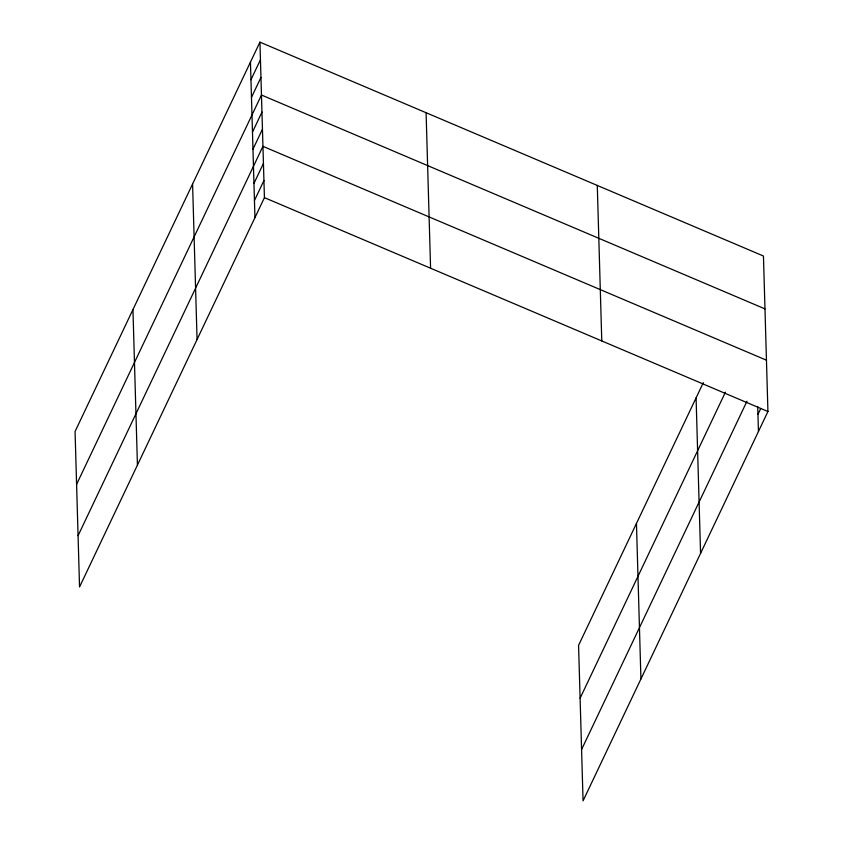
<?xml version="1.0" encoding="UTF-8"?>
<svg xmlns="http://www.w3.org/2000/svg" width="843" height="843" viewBox="0 0 843 843"><rect width="100%" height="100%" fill="white"/><g stroke="black" fill="none" stroke-linecap="round" stroke-linejoin="round"><path stroke-width="1.26" d="M259.939 42.15L75.069 431.49L79.548 586.981L264.428 197.652L259.939 42.15L763.452 256.019L767.931 411.51L583.061 800.85L578.572 645.348L703.315 382.648M250.961 79.748L260.455 59.769M251.477 97.367L260.961 77.398M76.597 484.356L261.467 95.017L764.97 308.886M252.478 132.098L261.962 112.119M252.963 149.2L262.458 129.232M78.072 535.674L262.942 146.334L766.445 360.193M253.954 183.416L263.438 163.437M254.449 200.518L263.933 180.539M580.1 698.225L725.433 392.143M581.575 749.532L746.951 401.268M757.952 414.387L760.744 408.507M264.428 197.652L767.931 411.51M757.72 406.484L758.447 431.49M696.086 397.875L700.565 553.377M636.454 523.461L640.933 678.963M597.287 185.439L601.776 340.941M426.094 112.73L430.583 268.222M250.455 62.129L254.944 217.62M192.583 184.016L197.062 339.508M132.952 309.602L137.43 465.094"/></g></svg>
